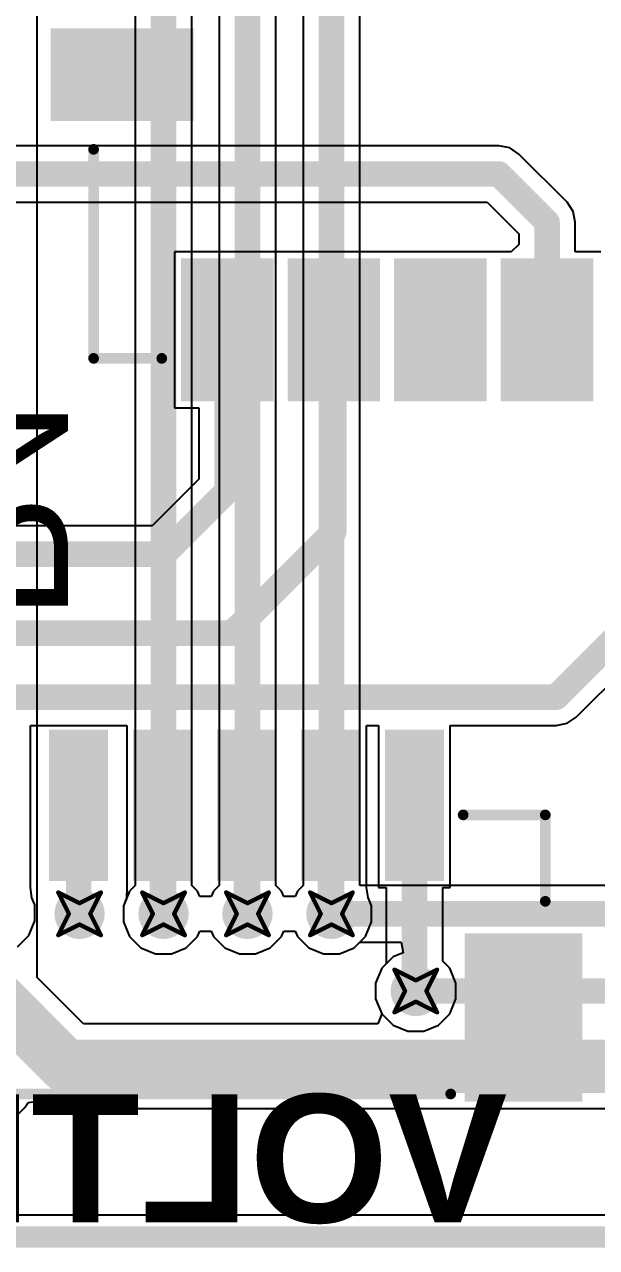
# Model space of a CAD drawing. Header units: inches. Extents: x -11 to 1110, y -7 to 455.
# Drawn here: x 677.41 to 684.22, y -0.13 to 14.44 of the extents above; entities that cross this region are included whole.
import ezdxf

# ---------------------------------------------------------------- set-up
doc = ezdxf.new("R2010")
doc.units = ezdxf.units.IN
for name, color, linetype in [('Board_outline', 216, 'Continuous'), ('Bottom Layer', 5, 'Continuous'), ('Bottom Overlay', 54, 'Continuous'), ('Bottom Paste', 16, 'Continuous'), ('Bottom Solder', 6, 'Continuous'), ('Drill Drawing', 1, 'Continuous'), ('Top Layer', 1, 'Continuous'), ('Via Holes', 16, 'Continuous')]:
    doc.layers.add(name, color=color, linetype=linetype)
doc.styles.add('Arial', font='', dxfattribs={"height": 0.2})
doc.styles.add('Arial_Bold', font='', dxfattribs={"height": 0.2})
doc.styles.get('Arial').set_extended_font_data('Arial')
doc.styles.get('Arial_Bold').set_extended_font_data('Arial', bold=True)

msp = doc.modelspace()

# ---------------------------------------------------------------- hatches: boundary and pattern name
at = {"layer": 'Bottom Layer'}
for points in [[(677.8234005099999, 14.28979997), (679.3234000499999, 14.28979997), (679.3234000499999, 13.38979923), (677.8234005099999, 13.38979923)], [(679.37339995, 10.04979829), (679.37339995, 11.54979783), (680.2734006899999, 11.54979783), (680.2734006899999, 10.04979829)], [(680.64339995, 10.04979829), (680.64339995, 11.54979783), (681.54340069, 11.54979783), (681.54340069, 10.04979829)], [(681.9133999499999, 10.04979829), (681.9133999499999, 11.54979783), (682.81340069, 11.54979783), (682.81340069, 10.04979829)], [(683.18339995, 10.04979829), (683.18339995, 11.54979783), (684.08340069, 11.54979783), (684.08340069, 10.04979829)], [(677.80320116, 5.937398589999999), (678.30320016, 5.937398589999999), (678.30320016, 4.33739925), (677.80320116, 4.33739925)], [(678.8032017, 5.937398589999999), (679.3032006999999, 5.937398589999999), (679.3032006999999, 4.33739925), (678.8032017, 4.33739925)], [(679.8031996999999, 5.937398589999999), (680.3031986999999, 5.937398589999999), (680.3031986999999, 4.33739925), (679.8031996999999, 4.33739925)], [(680.8032002399999, 5.937398589999999), (681.3031992399999, 5.937398589999999), (681.3031992399999, 4.33739925), (680.8032002399999, 4.33739925)], [(681.8032007799999, 5.937398589999999), (682.30319978, 5.937398589999999), (682.30319978, 4.33739925), (681.8032007799999, 4.33739925)], [(682.75320015, 3.51239963), (683.9532002899999, 3.51239963), (683.9532002899999, 1.71240069), (682.75320015, 1.71240069)]]:
    msp.add_hatch(color=5, dxfattribs=at).paths.add_polyline_path(points)
h = msp.add_hatch(color=5, dxfattribs=at)
edge = h.paths.add_edge_path()
edge.add_arc((678.0644020599999, 3.8466014), 0.2999994, 0, 360)
h = msp.add_hatch(color=5, dxfattribs=at)
edge = h.paths.add_edge_path()
edge.add_arc((679.0644026, 3.8466014), 0.2999994, 0, 360)
h = msp.add_hatch(color=5, dxfattribs=at)
edge = h.paths.add_edge_path()
edge.add_arc((680.0644006, 3.8466014), 0.2999994, 0, 360)
h = msp.add_hatch(color=5, dxfattribs=at)
edge = h.paths.add_edge_path()
edge.add_arc((681.06440114, 3.8466014), 0.2999994, 0, 360)
h = msp.add_hatch(color=5, dxfattribs=at)
edge = h.paths.add_edge_path()
edge.add_arc((682.0691997399999, 2.92759892), 0.2999994, 0, 360)
at = {"layer": 'Bottom Paste'}
for points in [[(677.8234005099999, 14.28979997), (679.3234000499999, 14.28979997), (679.3234000499999, 13.38979923), (677.8234005099999, 13.38979923)], [(679.37339995, 10.04979829), (679.37339995, 11.54979783), (680.2734006899999, 11.54979783), (680.2734006899999, 10.04979829)], [(680.64339995, 10.04979829), (680.64339995, 11.54979783), (681.54340069, 11.54979783), (681.54340069, 10.04979829)], [(681.9133999499999, 10.04979829), (681.9133999499999, 11.54979783), (682.81340069, 11.54979783), (682.81340069, 10.04979829)], [(683.18339995, 10.04979829), (683.18339995, 11.54979783), (684.08340069, 11.54979783), (684.08340069, 10.04979829)], [(677.80320116, 5.937398589999999), (678.30320016, 5.937398589999999), (678.30320016, 4.33739925), (677.80320116, 4.33739925)], [(678.8032017, 5.937398589999999), (679.3032006999999, 5.937398589999999), (679.3032006999999, 4.33739925), (678.8032017, 4.33739925)], [(679.8031996999999, 5.937398589999999), (680.3031986999999, 5.937398589999999), (680.3031986999999, 4.33739925), (679.8031996999999, 4.33739925)], [(680.8032002399999, 5.937398589999999), (681.3031992399999, 5.937398589999999), (681.3031992399999, 4.33739925), (680.8032002399999, 4.33739925)], [(681.8032007799999, 5.937398589999999), (682.30319978, 5.937398589999999), (682.30319978, 4.33739925), (681.8032007799999, 4.33739925)], [(682.75320015, 3.51239963), (683.9532002899999, 3.51239963), (683.9532002899999, 1.71240069), (682.75320015, 1.71240069)]]:
    msp.add_hatch(color=16, dxfattribs=at).paths.add_polyline_path(points)
at = {"layer": 'Bottom Solder'}
for points in [[(677.72180051, 14.39139997), (679.42500005, 14.39139997), (679.42500005, 13.28819923), (677.72180051, 13.28819923)], [(679.27179995, 9.94819829), (679.27179995, 11.65139783), (680.37500069, 11.65139783), (680.37500069, 9.94819829)], [(680.5417999499999, 9.94819829), (680.5417999499999, 11.65139783), (681.64500069, 11.65139783), (681.64500069, 9.94819829)], [(681.81179995, 9.94819829), (681.81179995, 11.65139783), (682.9150006899999, 11.65139783), (682.9150006899999, 9.94819829)], [(683.08179995, 9.94819829), (683.08179995, 11.65139783), (684.1850006899999, 11.65139783), (684.1850006899999, 9.94819829)], [(677.70160116, 6.038998589999999), (678.4048001599999, 6.038998589999999), (678.4048001599999, 4.235799249999999), (677.70160116, 4.235799249999999)], [(678.7016017, 6.038998589999999), (679.4048006999999, 6.038998589999999), (679.4048006999999, 4.235799249999999), (678.7016017, 4.235799249999999)], [(679.7015997, 6.038998589999999), (680.4047987, 6.038998589999999), (680.4047987, 4.235799249999999), (679.7015997, 4.235799249999999)], [(680.70160024, 6.038998589999999), (681.40479924, 6.038998589999999), (681.40479924, 4.235799249999999), (680.70160024, 4.235799249999999)], [(681.70160078, 6.038998589999999), (682.40479978, 6.038998589999999), (682.40479978, 4.235799249999999), (681.70160078, 4.235799249999999)], [(682.6516001499999, 3.61399963), (684.0548002899999, 3.61399963), (684.0548002899999, 1.61080069), (682.6516001499999, 1.61080069)]]:
    msp.add_hatch(color=6, dxfattribs=at).paths.add_polyline_path(points)
at = {"layer": 'Top Layer'}
h = msp.add_hatch(color=1, dxfattribs=at)
edge = h.paths.add_edge_path()
edge.add_arc((678.0644020599999, 3.8466014), 0.2999994, 0, 360)
h = msp.add_hatch(color=1, dxfattribs=at)
edge = h.paths.add_edge_path()
edge.add_arc((679.0644026, 3.8466014), 0.2999994, 0, 360)
h = msp.add_hatch(color=1, dxfattribs=at)
edge = h.paths.add_edge_path()
edge.add_arc((680.0644006, 3.8466014), 0.2999994, 0, 360)
h = msp.add_hatch(color=1, dxfattribs=at)
edge = h.paths.add_edge_path()
edge.add_arc((681.06440114, 3.8466014), 0.2999994, 0, 360)
h = msp.add_hatch(color=1, dxfattribs=at)
edge = h.paths.add_edge_path()
edge.add_arc((682.0691997399999, 2.92759892), 0.2999994, 0, 360)
at = {"layer": 'Via Holes'}
h = msp.add_hatch(color=7, dxfattribs=at)
edge = h.paths.add_edge_path()
edge.add_arc((678.0644020599999, 3.8466014), 0.1499997, 0, 360)
h = msp.add_hatch(color=7, dxfattribs=at)
edge = h.paths.add_edge_path()
edge.add_arc((679.0644026, 3.8466014), 0.1499997, 0, 360)
h = msp.add_hatch(color=7, dxfattribs=at)
edge = h.paths.add_edge_path()
edge.add_arc((680.0644006, 3.8466014), 0.1499997, 0, 360)
h = msp.add_hatch(color=7, dxfattribs=at)
edge = h.paths.add_edge_path()
edge.add_arc((681.06440114, 3.8466014), 0.1499997, 0, 360)
h = msp.add_hatch(color=7, dxfattribs=at)
edge = h.paths.add_edge_path()
edge.add_arc((682.0691997399999, 2.92759892), 0.1499997, 0, 360)

# ---------------------------------------------------------------- linework, layer by layer
at = {"layer": 'Board_outline'}
msp.add_lwpolyline([(0, 0, 0.254, 0.254, 0), (703.99999916, 0, 0.254, 0.254, 0)], format="xyseb", dxfattribs=at)
at = {"layer": 'Bottom Layer'}
for p, q in [((683.05979974, 12.9924683), (677.1542997399999, 12.9924683)), ((683.1886387, 12.9668397), (683.05979974, 12.9924683)), ((683.29786124, 12.89386042), (683.1886387, 12.9668397)), ((683.8714618199999, 12.32025984), (683.29786124, 12.89386042)), ((677.1542997399999, 12.31912954), (682.92034612, 12.31912954)), ((682.92034612, 12.31912954), (683.2955599999999, 11.94391566)), ((683.94444364, 12.21103476), (683.8714618199999, 12.32025984)), ((683.9700697, 12.08219834), (683.94444364, 12.21103476)), ((683.2955599999999, 11.94391566), (683.2955599999999, 11.81622986)), ((683.9700697, 11.72759656), (683.9700697, 12.08219834)), ((683.2955599999999, 11.81622986), (683.2069266999999, 11.72759656)), ((680.45119434, 11.72759656), (679.19560122, 11.72759656)), ((679.19560122, 11.72759656), (679.19560122, 9.871999559999999)), ((680.4656063, 11.72760164), (680.45119434, 11.72760164)), ((680.45119434, 11.72760164), (680.45119434, 11.72759656)), ((680.4656063, 11.72759656), (680.4656063, 11.72760164)), ((681.60859868, 11.72759656), (680.4656063, 11.72759656)), ((681.73560122, 11.7275991), (681.60859868, 11.72759656)), ((681.84820196, 11.72759656), (681.73560122, 11.7275991)), ((682.87859868, 11.72759656), (681.84820196, 11.72759656)), ((683.0056012199999, 11.7275991), (682.87859868, 11.72759656)), ((683.2069266999999, 11.72759656), (683.0056012199999, 11.7275991)), ((684.14859868, 11.72759656), (683.9700697, 11.72759656)), ((684.2756012199999, 11.7275991), (684.14859868, 11.72759656)), ((679.19560122, 9.871999559999999), (679.4867309399999, 9.871999559999999)), ((679.4867309399999, 9.871999559999999), (679.4867309399999, 9.02185394)), ((679.4867309399999, 9.02185394), (678.92954638, 8.46466938)), ((678.92954638, 8.46466938), (674.5566417399999, 8.46466938)), ((683.9806614999999, 6.1881385), (685.14146182, 7.348938819999999)), ((683.87143896, 6.11515922), (683.9806614999999, 6.1881385)), ((677.4809996199999, 4.1596056), (677.4809996199999, 6.08953062)), ((677.4809996199999, 6.08953062), (678.6254017, 6.08953062)), ((678.6254017, 6.08953062), (678.6254017, 4.1596056)), ((681.48099924, 4.1596056), (681.48099924, 6.08953062)), ((681.48099924, 6.08953062), (681.62540078, 6.08953062)), ((681.62540078, 6.08953062), (681.62540078, 4.15960052)), ((682.4809997799999, 4.15960052), (682.4809997799999, 6.08953062)), ((682.4809997799999, 6.08953062), (683.7425999999999, 6.08953062)), ((683.7425999999999, 6.08953062), (683.87143896, 6.11515922)), ((677.4810047, 4.159603059999999), (677.4809996199999, 4.1596056)), ((677.48100216, 4.15960052), (677.4810047, 4.159603059999999)), ((677.49547762, 4.03859746), (677.48100216, 4.15960052)), ((678.6253991599999, 4.15960052), (678.62444412, 4.03299676)), ((678.6254017, 4.1596056), (678.62539662, 4.15960052)), ((678.62539662, 4.15960052), (678.6253991599999, 4.15960052)), ((681.4810043199999, 4.159603059999999), (681.48099924, 4.1596056)), ((681.4810017799999, 4.15960052), (681.4810043199999, 4.159603059999999)), ((681.50108048, 4.040916479999999), (681.4810017799999, 4.15960052)), ((681.62540078, 4.15960052), (681.7165309, 4.15960052)), ((681.7165309, 4.15960052), (681.7165309, 3.2506412)), ((682.3898696599999, 3.28264012), (682.3898696599999, 4.15960052)), ((682.3898696599999, 4.15960052), (682.4809997799999, 4.15960052)), ((677.53099952, 3.95283944), (677.49547762, 4.03859746)), ((677.53099952, 3.76276108), (677.53099952, 3.95283944)), ((678.62444412, 4.03299676), (678.5866031999999, 3.94164058)), ((678.5866031999999, 3.94164058), (678.5866031999999, 3.75156222)), ((681.54220054, 3.94164058), (681.50108048, 4.040916479999999)), ((681.54220054, 3.75156222), (681.54220054, 3.94164058)), ((677.458259, 3.58714802), (677.53099952, 3.76276108)), ((678.5866031999999, 3.75156222), (678.6593437199999, 3.57594916)), ((681.4694600199999, 3.57594916), (681.54220054, 3.75156222)), ((677.3238523599999, 3.45274138), (677.458259, 3.58714802)), ((678.6593437199999, 3.57594916), (678.7937503599999, 3.44154252)), ((679.33505484, 3.44154252), (679.46946148, 3.57594916)), ((679.46946148, 3.57594916), (679.4956692, 3.63922056)), ((679.4956692, 3.63922056), (679.6331339999999, 3.63922056)), ((679.6331339999999, 3.63922056), (679.6593417199999, 3.57594916)), ((679.6593417199999, 3.57594916), (679.79374836, 3.44154252)), ((680.33505284, 3.44154252), (680.46945948, 3.57594916)), ((680.46945948, 3.57594916), (680.4956697399999, 3.6392231)), ((680.4956697399999, 3.6392231), (680.6331319999999, 3.6392231)), ((680.6331319999999, 3.6392231), (680.6593422599999, 3.57594916)), ((680.6593422599999, 3.57594916), (680.7937489, 3.44154252)), ((681.33505338, 3.44154252), (681.4694600199999, 3.57594916)), ((678.7937503599999, 3.44154252), (678.9693634199999, 3.368802)), ((678.9693634199999, 3.368802), (679.15944178, 3.368802)), ((679.15944178, 3.368802), (679.33505484, 3.44154252)), ((679.79374836, 3.44154252), (679.9693614199999, 3.368802)), ((679.9693614199999, 3.368802), (680.15943978, 3.368802)), ((680.15943978, 3.368802), (680.33505284, 3.44154252)), ((680.7937489, 3.44154252), (680.96936196, 3.368802)), ((680.96936196, 3.368802), (681.15944032, 3.368802)), ((681.15944032, 3.368802), (681.33505338, 3.44154252)), ((681.7165309, 3.2506412), (681.66414086, 3.19825116)), ((682.4742586199999, 3.19825116), (682.3898696599999, 3.28264012)), ((681.66414086, 3.19825116), (681.59140034, 3.0226381)), ((682.5469991399999, 3.0226381), (682.4742586199999, 3.19825116)), ((681.59140034, 3.0226381), (681.59140034, 2.83255974)), ((682.5469991399999, 2.83255974), (682.5469991399999, 3.0226381)), ((681.59140034, 2.83255974), (681.66414086, 2.65694668)), ((682.4742586199999, 2.65694668), (682.5469991399999, 2.83255974)), ((681.66414086, 2.65694668), (681.7985474999999, 2.52254004)), ((682.3398519799999, 2.52254004), (682.4742586199999, 2.65694668)), ((681.7985474999999, 2.52254004), (681.97416056, 2.44979952)), ((682.1642389199999, 2.44979952), (682.3398519799999, 2.52254004)), ((681.97416056, 2.44979952), (682.1642389199999, 2.44979952)), ((703.741036, 0.25896316), (631.26968234, 0.25896316))]:
    msp.add_line(p, q, dxfattribs=at)
for points in [[(676.6589997399999, 12.65579892, 0.3048, 0.3048, 0), (683.05979974, 12.65579892, 0.3048, 0.3048, 0)], [(683.05979974, 12.65579892, 0.3048, 0.3048, 0), (683.63340032, 12.08219834, 0.3048, 0.3048, 0)], [(683.63340032, 10.79979806, 0.3048, 0.3048, 0), (683.63340032, 12.08219834, 0.3048, 0.3048, 0)], [(679.8234003199999, 8.882400319999999, 0.3048, 0.3048, 0), (679.8234003199999, 10.79979806, 0.3048, 0.3048, 0)], [(681.09340032, 8.39980032, 0.3048, 0.3048, 0), (681.09340032, 10.79979806, 0.3048, 0.3048, 0)], [(679.069, 8.128, 0.3048, 0.3048, 0), (679.8234003199999, 8.882400319999999, 0.3048, 0.3048, 0)], [(679.8818, 7.188199999999999, 0.3048, 0.3048, 0), (681.09340032, 8.39980032, 0.3048, 0.3048, 0)], [(674.2176, 8.128, 0.3048, 0.3048, 0), (679.069, 8.128, 0.3048, 0.3048, 0)], [(683.7425999999999, 6.4262, 0.3048, 0.3048, 0), (684.90340032, 7.58700032, 0.3048, 0.3048, 0)], [(674.2176, 7.188199999999999, 0.3048, 0.3048, 0), (679.8818, 7.188199999999999, 0.3048, 0.3048, 0)], [(672.57740008, 6.4262, 0.3048, 0.3048, 0), (683.7425999999999, 6.4262, 0.3048, 0.3048, 0)], [(678.05320066, 3.857800259999999, 0.3048, 0.3048, 0), (678.05320066, 5.13739892, 0.3048, 0.3048, 0)], [(679.0532012, 3.857800259999999, 0.3048, 0.3048, 0), (679.0532012, 5.13739892, 0.3048, 0.3048, 0)], [(680.0531992, 3.857800259999999, 0.3048, 0.3048, 0), (680.0531992, 5.13739892, 0.3048, 0.3048, 0)], [(681.05319974, 3.857800259999999, 0.3048, 0.3048, 0), (681.05319974, 5.13739892, 0.3048, 0.3048, 0)], [(682.0532002799999, 2.92759892, 0.3048, 0.3048, 0), (682.0532002799999, 5.13739892, 0.3048, 0.3048, 0)], [(678.05320066, 3.857800259999999, 0.3048, 0.3048, 0), (678.0643995199999, 3.8466014, 0.3048, 0.3048, 0)], [(678.0643995199999, 3.8466014, 0.3048, 0.3048, 0), (678.0644020599999, 3.8466014, 0.3048, 0.3048, 0)], [(679.0532012, 3.857800259999999, 0.3048, 0.3048, 0), (679.06440006, 3.8466014, 0.3048, 0.3048, 0)], [(679.06440006, 3.8466014, 0.3048, 0.3048, 0), (679.0644026, 3.8466014, 0.3048, 0.3048, 0)], [(680.0531992, 3.857800259999999, 0.3048, 0.3048, 0), (680.0643980599999, 3.8466014, 0.3048, 0.3048, 0)], [(680.0643980599999, 3.8466014, 0.3048, 0.3048, 0), (680.0644006, 3.8466014, 0.3048, 0.3048, 0)], [(681.05319974, 3.857800259999999, 0.3048, 0.3048, 0), (681.0643986, 3.8466014, 0.3048, 0.3048, 0)], [(681.0643986, 3.8466014, 0.3048, 0.3048, 0), (681.06440114, 3.8466014, 0.3048, 0.3048, 0)]]:
    msp.add_lwpolyline(points, format="xyseb", dxfattribs=at)
for points in [[(682.9835997399999, 12.65579892, 0.1524, 0.1524, 1), (683.13599974, 12.65579892, 0.1524, 0.1524, 1)], [(682.9835997399999, 12.65579892, 0.1524, 0.1524, 1), (683.13599974, 12.65579892, 0.1524, 0.1524, 1)], [(683.5572003199999, 12.08219834, 0.1524, 0.1524, 1), (683.7096003199999, 12.08219834, 0.1524, 0.1524, 1)], [(683.5572003199999, 12.08219834, 0.1524, 0.1524, 1), (683.7096003199999, 12.08219834, 0.1524, 0.1524, 1)], [(679.7472003199999, 10.79979806, 0.1524, 0.1524, 1), (679.89960032, 10.79979806, 0.1524, 0.1524, 1)], [(681.01720032, 10.79979806, 0.1524, 0.1524, 1), (681.16960032, 10.79979806, 0.1524, 0.1524, 1)], [(683.5572003199999, 10.79979806, 0.1524, 0.1524, 1), (683.7096003199999, 10.79979806, 0.1524, 0.1524, 1)], [(679.7472003199999, 8.882400319999999, 0.1524, 0.1524, 1), (679.89960032, 8.882400319999999, 0.1524, 0.1524, 1)], [(679.7472003199999, 8.882400319999999, 0.1524, 0.1524, 1), (679.89960032, 8.882400319999999, 0.1524, 0.1524, 1)], [(681.01720032, 8.39980032, 0.1524, 0.1524, 1), (681.16960032, 8.39980032, 0.1524, 0.1524, 1)], [(681.01720032, 8.39980032, 0.1524, 0.1524, 1), (681.16960032, 8.39980032, 0.1524, 0.1524, 1)], [(678.9928, 8.128, 0.1524, 0.1524, 1), (679.1451999999999, 8.128, 0.1524, 0.1524, 1)], [(678.9928, 8.128, 0.1524, 0.1524, 1), (679.1451999999999, 8.128, 0.1524, 0.1524, 1)], [(679.8055999999999, 7.188199999999999, 0.1524, 0.1524, 1), (679.958, 7.188199999999999, 0.1524, 0.1524, 1)], [(679.8055999999999, 7.188199999999999, 0.1524, 0.1524, 1), (679.958, 7.188199999999999, 0.1524, 0.1524, 1)], [(683.6664, 6.4262, 0.1524, 0.1524, 1), (683.8188, 6.4262, 0.1524, 0.1524, 1)], [(683.6664, 6.4262, 0.1524, 0.1524, 1), (683.8188, 6.4262, 0.1524, 0.1524, 1)], [(677.9770006599999, 5.13739892, 0.1524, 0.1524, 1), (678.12940066, 5.13739892, 0.1524, 0.1524, 1)], [(678.9770011999999, 5.13739892, 0.1524, 0.1524, 1), (679.1294012, 5.13739892, 0.1524, 0.1524, 1)], [(679.9769992, 5.13739892, 0.1524, 0.1524, 1), (680.1293992, 5.13739892, 0.1524, 0.1524, 1)], [(680.97699974, 5.13739892, 0.1524, 0.1524, 1), (681.1293997399999, 5.13739892, 0.1524, 0.1524, 1)], [(681.97700028, 5.13739892, 0.1524, 0.1524, 1), (682.1294002799999, 5.13739892, 0.1524, 0.1524, 1)], [(677.9770006599999, 3.857800259999999, 0.1524, 0.1524, 1), (678.12940066, 3.857800259999999, 0.1524, 0.1524, 1)], [(677.9770006599999, 3.857800259999999, 0.1524, 0.1524, 1), (678.12940066, 3.857800259999999, 0.1524, 0.1524, 1)], [(677.98819952, 3.8466014, 0.1524, 0.1524, 1), (678.14059952, 3.8466014, 0.1524, 0.1524, 1)], [(677.98819952, 3.8466014, 0.1524, 0.1524, 1), (678.14059952, 3.8466014, 0.1524, 0.1524, 1)], [(677.9882020599999, 3.8466014, 0.1524, 0.1524, 1), (678.1406020599999, 3.8466014, 0.1524, 0.1524, 1)], [(678.9770011999999, 3.857800259999999, 0.1524, 0.1524, 1), (679.1294012, 3.857800259999999, 0.1524, 0.1524, 1)], [(678.9770011999999, 3.857800259999999, 0.1524, 0.1524, 1), (679.1294012, 3.857800259999999, 0.1524, 0.1524, 1)], [(678.9882000599999, 3.8466014, 0.1524, 0.1524, 1), (679.14060006, 3.8466014, 0.1524, 0.1524, 1)], [(678.9882000599999, 3.8466014, 0.1524, 0.1524, 1), (679.14060006, 3.8466014, 0.1524, 0.1524, 1)], [(678.9882026, 3.8466014, 0.1524, 0.1524, 1), (679.1406026, 3.8466014, 0.1524, 0.1524, 1)], [(679.9769992, 3.857800259999999, 0.1524, 0.1524, 1), (680.1293992, 3.857800259999999, 0.1524, 0.1524, 1)], [(679.9769992, 3.857800259999999, 0.1524, 0.1524, 1), (680.1293992, 3.857800259999999, 0.1524, 0.1524, 1)], [(679.98819806, 3.8466014, 0.1524, 0.1524, 1), (680.1405980599999, 3.8466014, 0.1524, 0.1524, 1)], [(679.98819806, 3.8466014, 0.1524, 0.1524, 1), (680.1405980599999, 3.8466014, 0.1524, 0.1524, 1)], [(679.9882005999999, 3.8466014, 0.1524, 0.1524, 1), (680.1406006, 3.8466014, 0.1524, 0.1524, 1)], [(680.97699974, 3.857800259999999, 0.1524, 0.1524, 1), (681.1293997399999, 3.857800259999999, 0.1524, 0.1524, 1)], [(680.97699974, 3.857800259999999, 0.1524, 0.1524, 1), (681.1293997399999, 3.857800259999999, 0.1524, 0.1524, 1)], [(680.9881986, 3.8466014, 0.1524, 0.1524, 1), (681.1405986, 3.8466014, 0.1524, 0.1524, 1)], [(680.9881986, 3.8466014, 0.1524, 0.1524, 1), (681.1405986, 3.8466014, 0.1524, 0.1524, 1)], [(680.9882011399999, 3.8466014, 0.1524, 0.1524, 1), (681.14060114, 3.8466014, 0.1524, 0.1524, 1)], [(681.97700028, 2.92759892, 0.1524, 0.1524, 1), (682.1294002799999, 2.92759892, 0.1524, 0.1524, 1)]]:
    msp.add_lwpolyline(points, format="xyseb", close=True, dxfattribs=at)
at = {"layer": 'Bottom Overlay'}
for points in [[(678.23119878, 10.46059884, 0.127, 0.127, 0), (678.23119878, 12.94979884, 0.127, 0.127, 0)], [(678.23119878, 10.46059884, 0.127, 0.127, 0), (679.0439987799999, 10.46059884, 0.127, 0.127, 0)], [(682.63360298, 5.024899779999999, 0.127, 0.127, 0), (683.61240214, 5.024899779999999, 0.127, 0.127, 0)], [(683.61240214, 3.99530062, 0.127, 0.127, 0), (683.61240214, 5.024899779999999, 0.127, 0.127, 0)], [(676.66879906, 1.70170094, 0.127, 0.127, 0), (682.48539906, 1.70170094, 0.127, 0.127, 0)]]:
    msp.add_lwpolyline(points, format="xyseb", dxfattribs=at)
for points in [[(678.19944878, 12.94979884, 0.0635, 0.0635, 1), (678.26294878, 12.94979884, 0.0635, 0.0635, 1)], [(678.19944878, 10.46059884, 0.0635, 0.0635, 1), (678.26294878, 10.46059884, 0.0635, 0.0635, 1)], [(678.19944878, 10.46059884, 0.0635, 0.0635, 1), (678.26294878, 10.46059884, 0.0635, 0.0635, 1)], [(679.01224878, 10.46059884, 0.0635, 0.0635, 1), (679.0757487799999, 10.46059884, 0.0635, 0.0635, 1)], [(682.60185298, 5.024899779999999, 0.0635, 0.0635, 1), (682.66535298, 5.024899779999999, 0.0635, 0.0635, 1)], [(683.5806521399999, 5.024899779999999, 0.0635, 0.0635, 1), (683.64415214, 5.024899779999999, 0.0635, 0.0635, 1)], [(683.5806521399999, 5.024899779999999, 0.0635, 0.0635, 1), (683.64415214, 5.024899779999999, 0.0635, 0.0635, 1)], [(683.5806521399999, 3.99530062, 0.0635, 0.0635, 1), (683.64415214, 3.99530062, 0.0635, 0.0635, 1)], [(682.45364906, 1.70170094, 0.0635, 0.0635, 1), (682.51714906, 1.70170094, 0.0635, 0.0635, 1)]]:
    msp.add_lwpolyline(points, format="xyseb", close=True, dxfattribs=at)
at = {"layer": 'Drill Drawing'}
for points in [[(677.81040206, 4.1006014, 0.0508, 0.0508, 0), (678.0644020599999, 3.9736014, 0.0508, 0.0508, 0)], [(677.81040206, 4.1006014, 0.0508, 0.0508, 0), (677.93740206, 3.8466014, 0.0508, 0.0508, 0)], [(678.0644020599999, 3.9736014, 0.0508, 0.0508, 0), (678.3184020599999, 4.1006014, 0.0508, 0.0508, 0)], [(678.19140206, 3.8466014, 0.0508, 0.0508, 0), (678.3184020599999, 4.1006014, 0.0508, 0.0508, 0)], [(678.8104026, 4.1006014, 0.0508, 0.0508, 0), (679.0644026, 3.9736014, 0.0508, 0.0508, 0)], [(678.8104026, 4.1006014, 0.0508, 0.0508, 0), (678.9374025999999, 3.8466014, 0.0508, 0.0508, 0)], [(679.0644026, 3.9736014, 0.0508, 0.0508, 0), (679.3184025999999, 4.1006014, 0.0508, 0.0508, 0)], [(679.1914026, 3.8466014, 0.0508, 0.0508, 0), (679.3184025999999, 4.1006014, 0.0508, 0.0508, 0)], [(679.8104005999999, 4.1006014, 0.0508, 0.0508, 0), (680.0644006, 3.9736014, 0.0508, 0.0508, 0)], [(679.8104005999999, 4.1006014, 0.0508, 0.0508, 0), (679.9374005999999, 3.8466014, 0.0508, 0.0508, 0)], [(680.0644006, 3.9736014, 0.0508, 0.0508, 0), (680.3184006, 4.1006014, 0.0508, 0.0508, 0)], [(680.1914006, 3.8466014, 0.0508, 0.0508, 0), (680.3184006, 4.1006014, 0.0508, 0.0508, 0)], [(680.81040114, 4.1006014, 0.0508, 0.0508, 0), (681.06440114, 3.9736014, 0.0508, 0.0508, 0)], [(680.81040114, 4.1006014, 0.0508, 0.0508, 0), (680.93740114, 3.8466014, 0.0508, 0.0508, 0)], [(681.06440114, 3.9736014, 0.0508, 0.0508, 0), (681.31840114, 4.1006014, 0.0508, 0.0508, 0)], [(681.19140114, 3.8466014, 0.0508, 0.0508, 0), (681.31840114, 4.1006014, 0.0508, 0.0508, 0)], [(677.81040206, 3.5926014, 0.0508, 0.0508, 0), (677.93740206, 3.8466014, 0.0508, 0.0508, 0)], [(678.19140206, 3.8466014, 0.0508, 0.0508, 0), (678.3184020599999, 3.5926014, 0.0508, 0.0508, 0)], [(678.8104026, 3.5926014, 0.0508, 0.0508, 0), (678.9374025999999, 3.8466014, 0.0508, 0.0508, 0)], [(679.1914026, 3.8466014, 0.0508, 0.0508, 0), (679.3184025999999, 3.5926014, 0.0508, 0.0508, 0)], [(679.8104005999999, 3.5926014, 0.0508, 0.0508, 0), (679.9374005999999, 3.8466014, 0.0508, 0.0508, 0)], [(680.1914006, 3.8466014, 0.0508, 0.0508, 0), (680.3184006, 3.5926014, 0.0508, 0.0508, 0)], [(680.81040114, 3.5926014, 0.0508, 0.0508, 0), (680.93740114, 3.8466014, 0.0508, 0.0508, 0)], [(681.19140114, 3.8466014, 0.0508, 0.0508, 0), (681.31840114, 3.5926014, 0.0508, 0.0508, 0)], [(677.81040206, 3.5926014, 0.0508, 0.0508, 0), (678.0644020599999, 3.719601399999999, 0.0508, 0.0508, 0)], [(678.0644020599999, 3.719601399999999, 0.0508, 0.0508, 0), (678.3184020599999, 3.5926014, 0.0508, 0.0508, 0)], [(678.8104026, 3.5926014, 0.0508, 0.0508, 0), (679.0644026, 3.719601399999999, 0.0508, 0.0508, 0)], [(679.0644026, 3.719601399999999, 0.0508, 0.0508, 0), (679.3184025999999, 3.5926014, 0.0508, 0.0508, 0)], [(679.8104005999999, 3.5926014, 0.0508, 0.0508, 0), (680.0644006, 3.719601399999999, 0.0508, 0.0508, 0)], [(680.0644006, 3.719601399999999, 0.0508, 0.0508, 0), (680.3184006, 3.5926014, 0.0508, 0.0508, 0)], [(680.81040114, 3.5926014, 0.0508, 0.0508, 0), (681.06440114, 3.719601399999999, 0.0508, 0.0508, 0)], [(681.06440114, 3.719601399999999, 0.0508, 0.0508, 0), (681.31840114, 3.5926014, 0.0508, 0.0508, 0)], [(681.81519974, 3.18159892, 0.0508, 0.0508, 0), (682.0691997399999, 3.05459892, 0.0508, 0.0508, 0)], [(681.81519974, 3.18159892, 0.0508, 0.0508, 0), (681.94219974, 2.92759892, 0.0508, 0.0508, 0)], [(682.0691997399999, 3.05459892, 0.0508, 0.0508, 0), (682.32319974, 3.18159892, 0.0508, 0.0508, 0)], [(682.1961997399999, 2.92759892, 0.0508, 0.0508, 0), (682.32319974, 3.18159892, 0.0508, 0.0508, 0)], [(681.81519974, 2.67359892, 0.0508, 0.0508, 0), (681.94219974, 2.92759892, 0.0508, 0.0508, 0)], [(682.1961997399999, 2.92759892, 0.0508, 0.0508, 0), (682.32319974, 2.67359892, 0.0508, 0.0508, 0)], [(681.81519974, 2.67359892, 0.0508, 0.0508, 0), (682.0691997399999, 2.80059892, 0.0508, 0.0508, 0)], [(682.0691997399999, 2.80059892, 0.0508, 0.0508, 0), (682.32319974, 2.67359892, 0.0508, 0.0508, 0)]]:
    msp.add_lwpolyline(points, format="xyseb", dxfattribs=at)
for points in [[(677.7977020599999, 4.1006014, 0.0254, 0.0254, 1), (677.82310206, 4.1006014, 0.0254, 0.0254, 1)], [(677.7977020599999, 4.1006014, 0.0254, 0.0254, 1), (677.82310206, 4.1006014, 0.0254, 0.0254, 1)], [(678.30570206, 4.1006014, 0.0254, 0.0254, 1), (678.3311020599999, 4.1006014, 0.0254, 0.0254, 1)], [(678.30570206, 4.1006014, 0.0254, 0.0254, 1), (678.3311020599999, 4.1006014, 0.0254, 0.0254, 1)], [(678.7977026, 4.1006014, 0.0254, 0.0254, 1), (678.8231026, 4.1006014, 0.0254, 0.0254, 1)], [(678.7977026, 4.1006014, 0.0254, 0.0254, 1), (678.8231026, 4.1006014, 0.0254, 0.0254, 1)], [(679.3057026, 4.1006014, 0.0254, 0.0254, 1), (679.3311025999999, 4.1006014, 0.0254, 0.0254, 1)], [(679.3057026, 4.1006014, 0.0254, 0.0254, 1), (679.3311025999999, 4.1006014, 0.0254, 0.0254, 1)], [(679.7977006, 4.1006014, 0.0254, 0.0254, 1), (679.8231006, 4.1006014, 0.0254, 0.0254, 1)], [(679.7977006, 4.1006014, 0.0254, 0.0254, 1), (679.8231006, 4.1006014, 0.0254, 0.0254, 1)], [(680.3057005999999, 4.1006014, 0.0254, 0.0254, 1), (680.3311006, 4.1006014, 0.0254, 0.0254, 1)], [(680.3057005999999, 4.1006014, 0.0254, 0.0254, 1), (680.3311006, 4.1006014, 0.0254, 0.0254, 1)], [(680.79770114, 4.1006014, 0.0254, 0.0254, 1), (680.82310114, 4.1006014, 0.0254, 0.0254, 1)], [(680.79770114, 4.1006014, 0.0254, 0.0254, 1), (680.82310114, 4.1006014, 0.0254, 0.0254, 1)], [(681.3057011399999, 4.1006014, 0.0254, 0.0254, 1), (681.33110114, 4.1006014, 0.0254, 0.0254, 1)], [(681.3057011399999, 4.1006014, 0.0254, 0.0254, 1), (681.33110114, 4.1006014, 0.0254, 0.0254, 1)], [(678.0517020599999, 3.9736014, 0.0254, 0.0254, 1), (678.07710206, 3.9736014, 0.0254, 0.0254, 1)], [(678.0517020599999, 3.9736014, 0.0254, 0.0254, 1), (678.07710206, 3.9736014, 0.0254, 0.0254, 1)], [(679.0517026, 3.9736014, 0.0254, 0.0254, 1), (679.0771026, 3.9736014, 0.0254, 0.0254, 1)], [(679.0517026, 3.9736014, 0.0254, 0.0254, 1), (679.0771026, 3.9736014, 0.0254, 0.0254, 1)], [(680.0517006, 3.9736014, 0.0254, 0.0254, 1), (680.0771005999999, 3.9736014, 0.0254, 0.0254, 1)], [(680.0517006, 3.9736014, 0.0254, 0.0254, 1), (680.0771005999999, 3.9736014, 0.0254, 0.0254, 1)], [(681.05170114, 3.9736014, 0.0254, 0.0254, 1), (681.07710114, 3.9736014, 0.0254, 0.0254, 1)], [(681.05170114, 3.9736014, 0.0254, 0.0254, 1), (681.07710114, 3.9736014, 0.0254, 0.0254, 1)], [(677.92470206, 3.8466014, 0.0254, 0.0254, 1), (677.95010206, 3.8466014, 0.0254, 0.0254, 1)], [(677.92470206, 3.8466014, 0.0254, 0.0254, 1), (677.95010206, 3.8466014, 0.0254, 0.0254, 1)], [(678.17870206, 3.8466014, 0.0254, 0.0254, 1), (678.20410206, 3.8466014, 0.0254, 0.0254, 1)], [(678.17870206, 3.8466014, 0.0254, 0.0254, 1), (678.20410206, 3.8466014, 0.0254, 0.0254, 1)], [(678.9247025999999, 3.8466014, 0.0254, 0.0254, 1), (678.9501026, 3.8466014, 0.0254, 0.0254, 1)], [(678.9247025999999, 3.8466014, 0.0254, 0.0254, 1), (678.9501026, 3.8466014, 0.0254, 0.0254, 1)], [(679.1787026, 3.8466014, 0.0254, 0.0254, 1), (679.2041025999999, 3.8466014, 0.0254, 0.0254, 1)], [(679.1787026, 3.8466014, 0.0254, 0.0254, 1), (679.2041025999999, 3.8466014, 0.0254, 0.0254, 1)], [(679.9247005999999, 3.8466014, 0.0254, 0.0254, 1), (679.9501005999999, 3.8466014, 0.0254, 0.0254, 1)], [(679.9247005999999, 3.8466014, 0.0254, 0.0254, 1), (679.9501005999999, 3.8466014, 0.0254, 0.0254, 1)], [(680.1787006, 3.8466014, 0.0254, 0.0254, 1), (680.2041006, 3.8466014, 0.0254, 0.0254, 1)], [(680.1787006, 3.8466014, 0.0254, 0.0254, 1), (680.2041006, 3.8466014, 0.0254, 0.0254, 1)], [(680.92470114, 3.8466014, 0.0254, 0.0254, 1), (680.9501011399999, 3.8466014, 0.0254, 0.0254, 1)], [(680.92470114, 3.8466014, 0.0254, 0.0254, 1), (680.9501011399999, 3.8466014, 0.0254, 0.0254, 1)], [(681.1787011399999, 3.8466014, 0.0254, 0.0254, 1), (681.2041011399999, 3.8466014, 0.0254, 0.0254, 1)], [(681.1787011399999, 3.8466014, 0.0254, 0.0254, 1), (681.2041011399999, 3.8466014, 0.0254, 0.0254, 1)], [(678.0517020599999, 3.719601399999999, 0.0254, 0.0254, 1), (678.07710206, 3.719601399999999, 0.0254, 0.0254, 1)], [(678.0517020599999, 3.719601399999999, 0.0254, 0.0254, 1), (678.07710206, 3.719601399999999, 0.0254, 0.0254, 1)], [(679.0517026, 3.719601399999999, 0.0254, 0.0254, 1), (679.0771026, 3.719601399999999, 0.0254, 0.0254, 1)], [(679.0517026, 3.719601399999999, 0.0254, 0.0254, 1), (679.0771026, 3.719601399999999, 0.0254, 0.0254, 1)], [(680.0517006, 3.719601399999999, 0.0254, 0.0254, 1), (680.0771005999999, 3.719601399999999, 0.0254, 0.0254, 1)], [(680.0517006, 3.719601399999999, 0.0254, 0.0254, 1), (680.0771005999999, 3.719601399999999, 0.0254, 0.0254, 1)], [(681.05170114, 3.719601399999999, 0.0254, 0.0254, 1), (681.07710114, 3.719601399999999, 0.0254, 0.0254, 1)], [(681.05170114, 3.719601399999999, 0.0254, 0.0254, 1), (681.07710114, 3.719601399999999, 0.0254, 0.0254, 1)], [(677.7977020599999, 3.5926014, 0.0254, 0.0254, 1), (677.82310206, 3.5926014, 0.0254, 0.0254, 1)], [(677.7977020599999, 3.5926014, 0.0254, 0.0254, 1), (677.82310206, 3.5926014, 0.0254, 0.0254, 1)], [(678.30570206, 3.5926014, 0.0254, 0.0254, 1), (678.3311020599999, 3.5926014, 0.0254, 0.0254, 1)], [(678.30570206, 3.5926014, 0.0254, 0.0254, 1), (678.3311020599999, 3.5926014, 0.0254, 0.0254, 1)], [(678.7977026, 3.5926014, 0.0254, 0.0254, 1), (678.8231026, 3.5926014, 0.0254, 0.0254, 1)], [(678.7977026, 3.5926014, 0.0254, 0.0254, 1), (678.8231026, 3.5926014, 0.0254, 0.0254, 1)], [(679.3057026, 3.5926014, 0.0254, 0.0254, 1), (679.3311025999999, 3.5926014, 0.0254, 0.0254, 1)], [(679.3057026, 3.5926014, 0.0254, 0.0254, 1), (679.3311025999999, 3.5926014, 0.0254, 0.0254, 1)], [(679.7977006, 3.5926014, 0.0254, 0.0254, 1), (679.8231006, 3.5926014, 0.0254, 0.0254, 1)], [(679.7977006, 3.5926014, 0.0254, 0.0254, 1), (679.8231006, 3.5926014, 0.0254, 0.0254, 1)], [(680.3057005999999, 3.5926014, 0.0254, 0.0254, 1), (680.3311006, 3.5926014, 0.0254, 0.0254, 1)], [(680.3057005999999, 3.5926014, 0.0254, 0.0254, 1), (680.3311006, 3.5926014, 0.0254, 0.0254, 1)], [(680.79770114, 3.5926014, 0.0254, 0.0254, 1), (680.82310114, 3.5926014, 0.0254, 0.0254, 1)], [(680.79770114, 3.5926014, 0.0254, 0.0254, 1), (680.82310114, 3.5926014, 0.0254, 0.0254, 1)], [(681.3057011399999, 3.5926014, 0.0254, 0.0254, 1), (681.33110114, 3.5926014, 0.0254, 0.0254, 1)], [(681.3057011399999, 3.5926014, 0.0254, 0.0254, 1), (681.33110114, 3.5926014, 0.0254, 0.0254, 1)], [(681.8024997399999, 3.18159892, 0.0254, 0.0254, 1), (681.82789974, 3.18159892, 0.0254, 0.0254, 1)], [(681.8024997399999, 3.18159892, 0.0254, 0.0254, 1), (681.82789974, 3.18159892, 0.0254, 0.0254, 1)], [(682.31049974, 3.18159892, 0.0254, 0.0254, 1), (682.33589974, 3.18159892, 0.0254, 0.0254, 1)], [(682.31049974, 3.18159892, 0.0254, 0.0254, 1), (682.33589974, 3.18159892, 0.0254, 0.0254, 1)], [(682.0564997399999, 3.05459892, 0.0254, 0.0254, 1), (682.0818997399999, 3.05459892, 0.0254, 0.0254, 1)], [(682.0564997399999, 3.05459892, 0.0254, 0.0254, 1), (682.0818997399999, 3.05459892, 0.0254, 0.0254, 1)], [(681.9294997399999, 2.92759892, 0.0254, 0.0254, 1), (681.95489974, 2.92759892, 0.0254, 0.0254, 1)], [(681.9294997399999, 2.92759892, 0.0254, 0.0254, 1), (681.95489974, 2.92759892, 0.0254, 0.0254, 1)], [(682.18349974, 2.92759892, 0.0254, 0.0254, 1), (682.20889974, 2.92759892, 0.0254, 0.0254, 1)], [(682.18349974, 2.92759892, 0.0254, 0.0254, 1), (682.20889974, 2.92759892, 0.0254, 0.0254, 1)], [(682.0564997399999, 2.80059892, 0.0254, 0.0254, 1), (682.0818997399999, 2.80059892, 0.0254, 0.0254, 1)], [(682.0564997399999, 2.80059892, 0.0254, 0.0254, 1), (682.0818997399999, 2.80059892, 0.0254, 0.0254, 1)], [(681.8024997399999, 2.67359892, 0.0254, 0.0254, 1), (681.82789974, 2.67359892, 0.0254, 0.0254, 1)], [(681.8024997399999, 2.67359892, 0.0254, 0.0254, 1), (681.82789974, 2.67359892, 0.0254, 0.0254, 1)], [(682.31049974, 2.67359892, 0.0254, 0.0254, 1), (682.33589974, 2.67359892, 0.0254, 0.0254, 1)], [(682.31049974, 2.67359892, 0.0254, 0.0254, 1), (682.33589974, 2.67359892, 0.0254, 0.0254, 1)]]:
    msp.add_lwpolyline(points, format="xyseb", close=True, dxfattribs=at)
at = {"layer": 'Top Layer'}
for p, q in [((679.7277312199999, 25.30679978), (679.7277312199999, 4.18564314)), ((680.40106998, 4.18564314), (680.40106998, 25.16734616)), ((680.72773176, 23.67815432), (680.72773176, 4.18564314)), ((681.40107052, 4.18564314), (681.40107052, 23.71376004)), ((677.55820292, 3.857800259999999), (677.55820292, 18.4449466)), ((678.72773322, 15.04374436), (678.72773322, 4.18564314)), ((679.40107198, 4.18564314), (679.40107198, 15.04374436)), ((678.6593437199999, 4.11725364), (678.5866031999999, 3.94164058)), ((678.72773322, 4.18564314), (678.6593437199999, 4.11725364)), ((679.46946148, 4.11725364), (679.40107198, 4.18564314)), ((679.4956692, 4.05398224), (679.46946148, 4.11725364)), ((679.6593417199999, 4.11725364), (679.6331339999999, 4.05398224)), ((679.7277312199999, 4.18564314), (679.6593417199999, 4.11725364)), ((680.46945948, 4.11725364), (680.40106998, 4.18564314)), ((680.4956697399999, 4.0539797), (680.46945948, 4.11725364)), ((680.6593422599999, 4.11725364), (680.6331319999999, 4.0539797)), ((680.72773176, 4.18564314), (680.6593422599999, 4.11725364)), ((681.40344288, 4.18327078), (681.40107052, 4.18564314)), ((690.0034459999999, 4.18327078), (681.40344288, 4.18327078)), ((678.5866031999999, 3.94164058), (678.5866031999999, 3.75156222)), ((679.6331339999999, 4.05398224), (679.4956692, 4.05398224)), ((680.6331319999999, 4.0539797), (680.4956697399999, 4.0539797)), ((677.55820292, 3.08858158), (677.55820292, 3.857800259999999)), ((678.5866031999999, 3.75156222), (678.6593437199999, 3.57594916)), ((678.6593437199999, 3.57594916), (678.7937503599999, 3.44154252)), ((679.33505484, 3.44154252), (679.46946148, 3.57594916)), ((679.46946148, 3.57594916), (679.4956692, 3.63922056)), ((679.4956692, 3.63922056), (679.6331339999999, 3.63922056)), ((679.6331339999999, 3.63922056), (679.6593417199999, 3.57594916)), ((679.6593417199999, 3.57594916), (679.79374836, 3.44154252)), ((680.33505284, 3.44154252), (680.46945948, 3.57594916)), ((680.46945948, 3.57594916), (680.4956697399999, 3.6392231)), ((680.4956697399999, 3.6392231), (680.6331319999999, 3.6392231)), ((680.6331319999999, 3.6392231), (680.6593422599999, 3.57594916)), ((680.6593422599999, 3.57594916), (680.7937489, 3.44154252)), ((681.33505338, 3.44154252), (681.40344288, 3.50993202)), ((681.40344288, 3.50993202), (681.8946585599999, 3.50993202)), ((681.8946585599999, 3.50993202), (681.9199188599999, 3.38293202)), ((678.7937503599999, 3.44154252), (678.9693634199999, 3.368802)), ((678.9693634199999, 3.368802), (679.15944178, 3.368802)), ((679.15944178, 3.368802), (679.33505484, 3.44154252)), ((679.79374836, 3.44154252), (679.9693614199999, 3.368802)), ((679.9693614199999, 3.368802), (680.15943978, 3.368802)), ((680.15943978, 3.368802), (680.33505284, 3.44154252)), ((680.7937489, 3.44154252), (680.96936196, 3.368802)), ((680.96936196, 3.368802), (681.15944032, 3.368802)), ((681.15944032, 3.368802), (681.33505338, 3.44154252)), ((681.9199188599999, 3.38293202), (681.7985474999999, 3.3326578)), ((681.7985474999999, 3.3326578), (681.66414086, 3.19825116)), ((678.1097817, 2.5370028), (677.55820292, 3.08858158)), ((681.66414086, 3.19825116), (681.59140034, 3.0226381)), ((681.59140034, 3.0226381), (681.59140034, 2.83255974)), ((681.59140034, 2.83255974), (681.66414086, 2.65694668)), ((681.66675198, 2.65433556), (681.61814908, 2.5370028)), ((681.66414086, 2.65694668), (681.66675198, 2.65433556)), ((681.61814908, 2.5370028), (678.1097817, 2.5370028)), ((677.4518454999999, 1.60090104), (677.61992492, 1.62384994)), ((677.61992492, 1.62384994), (677.7073441, 1.56543756)), ((676.47969098, 0.6081090199999999), (677.4102911, 1.53870914)), ((677.4102911, 1.53870914), (677.4518454999999, 1.60090104)), ((677.7073441, 1.56543756), (677.90060254, 1.5269972)), ((677.90060254, 1.5269972), (695.0709999999999, 1.5269972)), ((703.741036, 0.25896316), (631.32048234, 0.25896316))]:
    msp.add_line(p, q, dxfattribs=at)
for points in [[(680.0644006, 3.8466014, 0.3048, 0.3048, 0), (680.0644006, 25.30679978, 0.3048, 0.3048, 0)], [(681.06440114, 3.8466014, 0.3048, 0.3048, 0), (681.06440114, 24.01719606, 0.3048, 0.3048, 0)], [(679.0644026, 3.8466014, 0.3048, 0.3048, 0), (679.0644026, 15.04374436, 0.3048, 0.3048, 0)], [(681.06440114, 3.8466014, 0.3048, 0.3048, 0), (690.3424877399999, 3.8466014, 0.3048, 0.3048, 0)], [(677.05320012, 2.87940242, 0.635, 0.635, 0), (677.90060254, 2.032, 0.635, 0.635, 0)], [(682.0691997399999, 2.92759892, 0.3048, 0.3048, 0), (693.66066754, 2.92759892, 0.3048, 0.3048, 0)], [(677.90060254, 2.032, 0.635, 0.635, 0), (695.0709999999999, 2.032, 0.635, 0.635, 0)]]:
    msp.add_lwpolyline(points, format="xyseb", dxfattribs=at)
for points in [[(678.9882026, 3.8466014, 0.1524, 0.1524, 1), (679.1406026, 3.8466014, 0.1524, 0.1524, 1)], [(679.9882005999999, 3.8466014, 0.1524, 0.1524, 1), (680.1406006, 3.8466014, 0.1524, 0.1524, 1)], [(680.9882011399999, 3.8466014, 0.1524, 0.1524, 1), (681.14060114, 3.8466014, 0.1524, 0.1524, 1)], [(680.9882011399999, 3.8466014, 0.1524, 0.1524, 1), (681.14060114, 3.8466014, 0.1524, 0.1524, 1)], [(681.99299974, 2.92759892, 0.1524, 0.1524, 1), (682.1453997399999, 2.92759892, 0.1524, 0.1524, 1)], [(677.74185254, 2.032, 0.3175, 0.3175, 1), (678.05935254, 2.032, 0.3175, 0.3175, 1)], [(677.74185254, 2.032, 0.3175, 0.3175, 1), (678.05935254, 2.032, 0.3175, 0.3175, 1)]]:
    msp.add_lwpolyline(points, format="xyseb", close=True, dxfattribs=at)

# ---------------------------------------------------------------- texts
at = {"layer": 'Bottom Overlay', "text_generation_flag": 2}
for s, rotation, style, p in [('R4', 270, 'Arial', (676.40224638, 7.340846379999999)), ('VOLTLINK', 360, 'Arial_Bold', (683.1613387799999, 0.1721485))]:
    msp.add_text(s, height=1.524, rotation=rotation, dxfattribs=dict(at, style=style)).set_placement(p)

doc.saveas('drawing.dxf')
